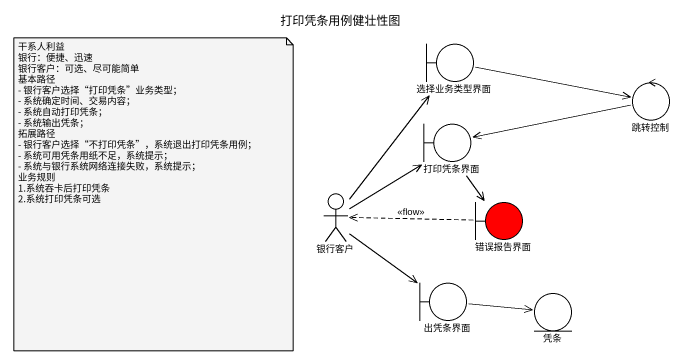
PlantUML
@startuml
title 打印凭条用例健壮性图
boundary 选择业务类型界面
control 跳转控制
boundary 打印凭条界面
actor 银行客户
boundary 错误报告界面 #FF0000
boundary 出凭条界面
entity 凭条
选择业务类型界面 -right-> 跳转控制
跳转控制 -left-> 打印凭条界面
打印凭条界面 --> 错误报告界面
银行客户 -up-> 选择业务类型界面
银行客户 -up-> 打印凭条界面
银行客户 --> 出凭条界面
错误报告界面 .left.> 银行客户 : <<flow>>
出凭条界面 -right-> 凭条
note as N1
  干系人利益
  银行：便捷、迅速
  银行客户：可选、尽可能简单
  基本路径
  - 银行客户选择“打印凭条”业务类型；
  - 系统确定时间、交易内容；
  - 系统自动打印凭条；
  - 系统输出凭条；
  拓展路径
  - 银行客户选择“不打印凭条”，系统退出打印凭条用例；
  - 系统可用凭条用纸不足，系统提示；
  - 系统与银行系统网络连接失败，系统提示；
  业务规则
  1.系统吞卡后打印凭条
  2.系统打印凭条可选
end note
@enduml
